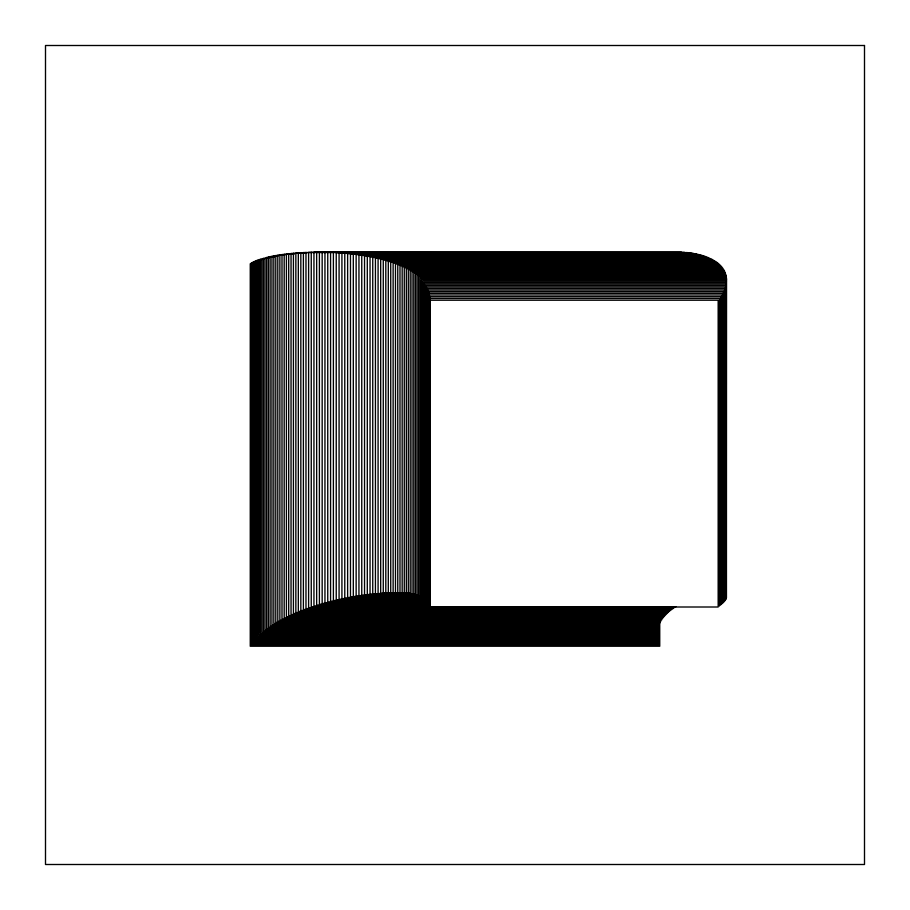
<?xml version="1.0" encoding="UTF-8"?>
<svg xmlns="http://www.w3.org/2000/svg" width="910" height="910" viewBox="0 0 910 910"><rect width="100%" height="100%" fill="white"/><g stroke="black" fill="none" stroke-linecap="round" stroke-linejoin="round"><path stroke-width="1.36" d="M681.465 252.206L313.95 252.195L313.95 605.878L430.305 605.878M684.411 252.332L308.604 252.32L308.604 607.641L674.515 607.641M687.414 252.57L303.383 252.536L303.383 609.495L671.933 609.495M306.499 252.673L300.835 252.673L300.835 610.462L670.704 610.462M688.927 252.73L336.234 252.73L336.234 599.827L426.881 599.827M306.818 252.832L298.321 252.832L298.321 611.44L669.51 611.44M690.451 252.923L339.077 252.923L339.077 599.189L426.926 599.189M305.805 253.014L295.852 253.014L295.852 612.453L668.361 612.453M691.987 253.139L341.921 253.139L341.921 598.587L426.961 598.587M306.215 253.219L293.418 253.219L293.418 613.476L667.258 613.476M293.885 253.435L291.041 253.435L291.041 614.512L666.188 614.512M693.511 253.378L344.776 253.378L344.776 598.018L424.162 598.018M292.963 253.674L288.697 253.674L288.697 615.581L665.176 615.581M695.035 253.662L347.631 253.662L347.631 597.461L424.197 597.461M293.521 253.935L286.411 253.935L286.411 616.661L664.209 616.661M696.571 253.958L350.475 253.958L350.475 596.949L422.809 596.949M294.123 254.208L284.182 254.208L284.182 617.754L663.299 617.754M698.084 254.299L353.308 254.299L353.308 596.46L421.41 596.46M284.841 254.504L281.998 254.504L281.998 618.868L662.434 618.868M699.585 254.663L356.14 254.663L356.14 596.005L421.421 596.005M284.136 254.811L279.87 254.811L279.87 620.006L661.638 620.006M284.898 255.13L277.8 255.13L277.8 621.155L660.887 621.155M701.087 255.062L358.95 255.062L358.95 595.584L417.155 595.584M278.631 255.471L275.798 255.471L275.798 622.315L660.194 622.315M702.565 255.494L361.759 255.494L361.759 595.185L417.133 595.185M278.096 255.824L273.842 255.824L273.842 623.486L659.568 623.486L659.568 620.643M704.033 255.949L364.535 255.949L364.535 594.821L417.099 594.821M274.786 256.188L271.954 256.188L271.954 624.681L658.999 624.681M274.376 256.575L270.122 256.575L270.122 625.875L658.487 625.875L658.487 623.032M705.466 256.449L367.299 256.449L367.299 594.492L414.858 594.594M274.024 256.961L268.359 256.961L268.359 627.092L658.044 627.092M706.888 256.973L370.04 256.973L370.04 594.196L414.096 594.196M269.508 257.371L266.664 257.371L266.664 628.321L657.668 628.321M708.276 257.53L372.747 257.53L372.747 593.934L413.982 593.934M269.292 257.78L265.026 257.78L265.026 629.549L657.361 629.549M709.629 258.121L375.432 258.121L375.432 593.707L409.42 593.707M264.81 258.633L261.966 258.633L261.966 632.052L656.94 632.052M710.96 258.747L378.082 258.747L378.082 593.502L409.238 593.502M712.257 259.395L380.687 259.395L380.687 593.331L409.272 593.377M262.023 259.521L259.191 259.521L259.191 634.588L656.804 634.588M713.508 260.089L383.269 260.089L383.269 593.206L409.125 593.127M259.532 260.431L256.688 260.431L256.688 637.148L656.94 637.148L656.94 627.195M714.725 260.817L385.806 260.817L385.806 593.104M257.314 261.375L254.481 261.375L254.481 639.73L657.373 639.73L657.373 626.967M715.897 261.568L388.297 261.568L388.297 593.036L409.671 593.047M255.403 262.319L252.57 262.319L252.57 642.323L658.101 642.323L658.101 625.307M717.012 262.364L390.731 262.364L390.731 593.013M718.092 263.183L393.131 263.183L393.131 593.013M253.788 263.286L250.944 263.286L250.944 644.928L659.124 644.928L659.124 622.224M719.116 264.048L395.475 264.048L395.475 593.047M720.083 264.946L397.761 264.946L397.761 593.127M720.993 265.868L399.99 265.868L399.99 593.229M721.835 266.835L402.163 266.835L402.163 593.377M722.62 267.836L404.267 267.836L404.267 593.547M723.348 268.871L406.315 268.871L406.315 593.764M724.587 271.043L410.194 271.043L410.194 594.287L414.448 594.287M725.532 273.353L413.788 273.353L413.788 594.947M726.51 279.723L421.364 279.723L421.364 597.21M726.453 281.099L422.627 281.099L422.627 597.768M726.294 282.51L423.798 282.51L423.798 598.359L426.642 598.359M726.055 283.954L424.879 283.954L424.879 598.973M430.191 300.209L718.161 300.209L718.161 607.004L430.191 607.004L430.134 298.446L719.423 298.446L719.423 606.06M421.319 595.754L417.064 595.754L417.064 275.798L726.169 275.798L726.055 598.973M421.421 596.198L418.589 596.198L418.589 277.072L726.373 277.072L726.294 598.359M422.854 596.687L420.022 596.687L420.022 278.38L726.487 278.38L726.453 597.768M429.588 600.327L426.745 600.327L426.745 286.946L725.281 286.946L725.281 600.327M428.655 600.486L333.39 600.486L333.39 252.57M428.644 601.18L330.569 601.18L330.569 252.434M428.633 601.897L327.748 601.897L327.748 252.332M430.066 602.647L324.95 602.647L324.95 252.252M430.1 603.41L322.163 603.41L322.163 252.206M430.146 604.206L319.399 604.206L319.399 252.172M430.214 605.036L316.657 605.036L316.657 252.172M675.846 606.754L311.254 606.754L311.254 252.252M673.207 608.562L305.976 608.562L305.976 252.411M657.111 630.801L263.468 630.801L263.468 258.201M656.838 633.314L260.544 633.314L260.544 259.077M725.896 595.333L725.896 274.558L415.46 274.558L415.46 595.333M725.714 599.633L725.714 285.433L425.857 285.433L425.857 599.633M725.099 275.013L725.099 272.17L412.025 272.17L412.025 594.594M724.747 601.044L724.747 288.493L427.529 288.493L427.529 601.044M723.996 272.784L723.996 269.94L408.294 269.94L408.294 594.003M724.121 601.806L724.121 290.074L428.223 290.074L428.223 601.806M723.393 602.591L723.393 291.678L428.815 291.678L428.815 602.591M722.551 603.41L722.551 293.327L429.304 293.327L429.304 603.41M721.619 604.263L721.619 294.999L429.679 294.999L429.679 604.263M720.572 605.15L720.572 296.705L429.964 296.705L429.964 605.15M659.75 620.643L659.75 646.236L250.25 646.236L250.25 263.763M658.578 622.315L658.578 643.62L251.717 643.62L251.717 262.808M657.702 625.397L657.702 641.027L253.492 641.027L253.492 261.852M657.122 627.081L657.122 638.433L255.551 638.433L255.551 260.897M656.838 627.354L656.838 635.862L257.905 635.862L257.905 259.976M864.5 45.5L45.5 45.5L45.5 864.5L864.5 864.5L864.5 45.5"/></g></svg>
